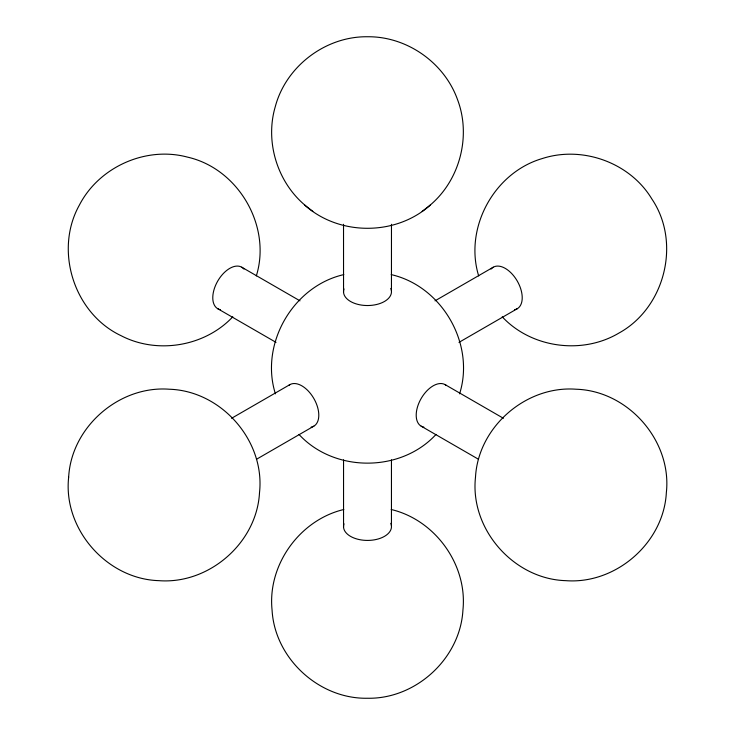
<?xml version="1.0" encoding="UTF-8"?>
<svg xmlns="http://www.w3.org/2000/svg" width="735" height="735" viewBox="0 0 735 735"><rect width="100%" height="100%" fill="white"/><g stroke="black" fill="none" stroke-linecap="round" stroke-linejoin="round"><path stroke-width="1.1" d="M391.452 291.115L391.47 224.276M256.322 275.928C271.785 226.022 238.232 168.499 187.361 157.088C145.806 145.989 98.903 167.001 79.297 205.249C53.986 250.635 74.088 313.514 121.064 335.684C157.216 354.5 204.854 346.552 232.793 316.803M459.586 393.841C475.361 344.081 442.084 286.2 391.185 274.605M435.974 434.477C400.731 472.688 334.269 472.688 299.026 434.477M426.3 208.17C458.879 183.787 471.953 137.537 457.501 99.547C444.271 62.576 406.795 36.3 367.5 36.75C325.642 36.19 285.943 66.242 275.257 106.74C264.49 143.215 278.308 185.303 308.7 208.17M304.465 204.872C338.964 236.1 396.036 236.1 430.535 204.872M422.166 211.386L426.098 208.327M231.58 418.288L289.856 384.644M435.001 300.845L493.277 267.2M256.533 459.246L313.836 426.162M458.971 342.372L517.256 308.718M343.815 274.605C292.916 286.2 259.639 344.081 275.414 393.841M343.815 509.502C299.751 519.921 267.338 564.939 272.069 610.068C274.715 658.459 319.146 699.215 367.5 698.25C415.854 699.215 460.285 658.459 462.931 610.068C467.662 564.939 435.249 519.921 391.185 509.502M241.723 267.2L299.999 300.845M445.144 384.644L503.42 418.288M217.744 308.718L276.029 342.372M421.164 426.162L478.467 459.246M308.902 208.327L312.834 211.386M502.207 316.803C531.442 348.059 582.157 354.913 618.87 333.102C664.89 307.873 681.373 242.633 651.853 198.974C630.042 162.61 582.423 145.456 542.246 158.558C494.15 172.578 463.923 227.914 478.678 275.928M343.53 224.285L343.548 292.264M391.452 459.853L391.452 526.012M343.548 459.853L343.548 527.151M491.081 269.056A23.97 13.846 60 0 1 517.256 281.036A23.97 13.846 60 0 1 514.546 309.701M390.799 523.32A23.97 13.836 0 0 1 367.941 540.418A23.97 13.836 0 0 1 344.008 523.816M423.875 427.145A23.97 13.846 -60 0 1 420.567 399.564A23.97 13.846 -60 0 1 446.31 385.471M220.454 309.701A23.97 13.846 -60 0 1 217.744 281.036A23.97 13.846 -60 0 1 243.919 269.056M390.799 288.432A23.97 13.836 0 0 1 367.941 305.53A23.97 13.836 0 0 1 344.008 288.928M288.69 385.471A23.97 13.846 60 0 1 314.433 399.564A23.97 13.846 60 0 1 311.125 427.145M68.649 477.272C62.944 529.126 106.841 579.079 158.861 580.659C208.951 584.509 256.864 542.917 259.51 492.615C265.225 440.761 221.327 390.809 169.298 389.228C119.208 385.379 71.295 426.971 68.649 477.272M475.49 477.272C469.775 529.126 513.673 579.079 565.702 580.659C615.792 584.509 663.705 542.917 666.351 492.615C672.056 440.761 628.159 390.809 576.139 389.228C526.049 385.379 478.136 426.971 475.49 477.272"/></g></svg>
